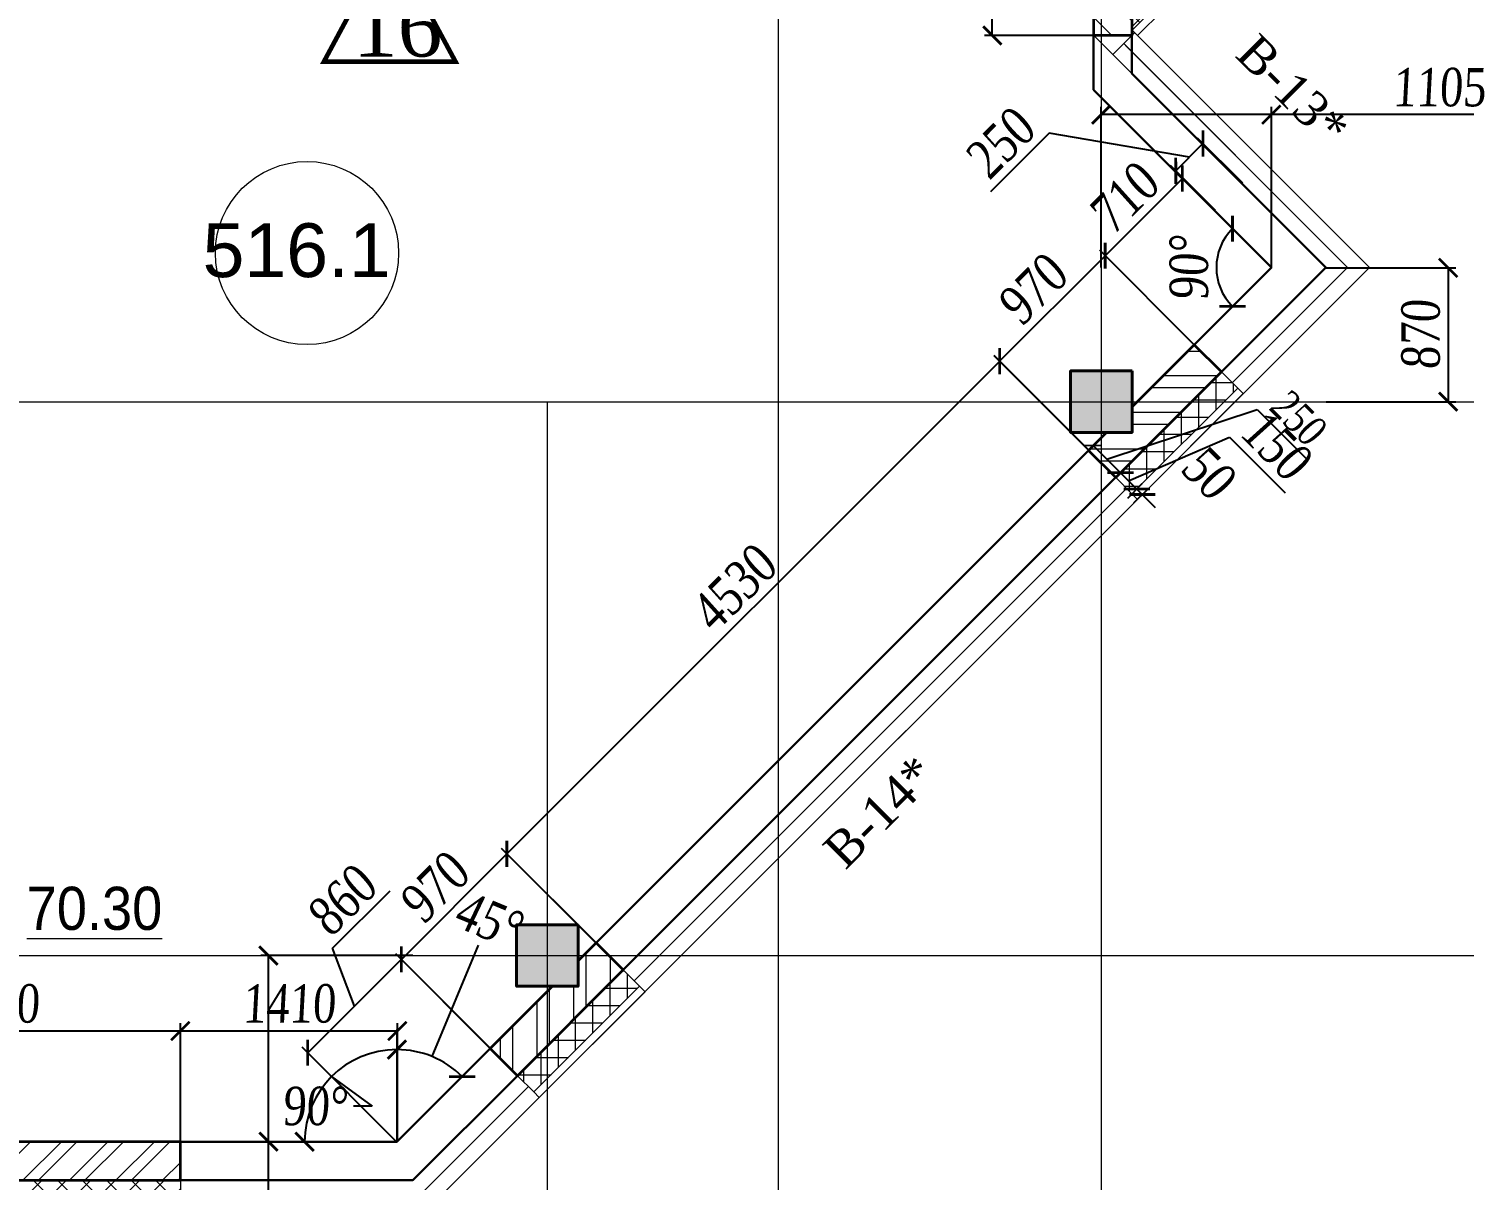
# Model space of a CAD drawing. Header units: inches. Extents: x -407541 to 6688123, y -998590 to 1205599.
# Drawn here: x 178133 to 187462, y 217676 to 225161 of the extents above; entities that cross this region are included whole.
import ezdxf

# ---------------------------------------------------------------- set-up
doc = ezdxf.new("R2010")
doc.units = ezdxf.units.IN
doc.header["$MEASUREMENT"] = 0
doc.linetypes.add('ACAD_ISO04W100', pattern=[30, 24, -3, 0, -3])
for name, color, linetype, lineweight in [('ведомость витражей', 224, 'Continuous', 13), ('ВЕНТ фасад', 230, 'Continuous', 9), ('ВИТРАЖ', 145, 'Continuous', 9), ('КИРПИЧ', 30, 'Continuous', 35), ('марки полов', 140, 'Continuous', 5), ('МОНОЛИТ', 5, 'Continuous', 40), ('Окна', 9, 'Continuous', 9), ('Оси', 254, 'ACAD_ISO04W100', 5), ('площади', 40, 'Continuous', 9), ('размер внутр', 142, 'Continuous', 5), ('УТЕПЛИТЕЛЬ', 92, 'Continuous', 9), ('Цоколь', 21, 'Continuous', 30), ('Штриховка', 7, 'Continuous', 9), ('Экспликацийа', 7, 'Continuous', 18)]:
    doc.layers.add(name, color=color, linetype=linetype, lineweight=lineweight)
doc.styles.get("Standard").update_dxf_attribs({"font": 'arial.ttf'})
doc.styles.add('style1', font='arial.ttf', dxfattribs={"width": 0.9, "height": 500})
doc.styles.add('STYLE2', font='times.ttf', dxfattribs={"width": 0.8, "oblique": 3})
doc.styles.add('Times', font='times.ttf')
doc.styles.add('стиль1', font='times.ttf')
doc.dimstyles.new('vnytren', dxfattribs={"dimtxt": 250, "dimasz": 120, "dimexe": 50, "dimexo": 0, "dimgap": 50, "dimtad": 1, "dimdec": 0, "dimzin": 0, "dimdsep": 46, "dimtxsty": 'STYLE2', "dimblk": 'ARCHTICK', "dimcen": 0, "dimadec": 0, "dimazin": 0, "dimtfac": 1, "dimtdec": 0, "dimtmove": 1, "dimatfit": 2, "dimldrblk": 'DOT', "dimfxl": 1, "dimtolj": 1, "dimtzin": 0, "dimarcsym": 0})
doc.dimstyles.new('монолит', dxfattribs={"dimtxt": 200, "dimasz": 80, "dimexe": 50, "dimexo": 0, "dimgap": 50, "dimtad": 1, "dimdec": 0, "dimzin": 0, "dimdsep": 46, "dimtxsty": 'STYLE2', "dimblk": 'ARCHTICK', "dimcen": 0, "dimadec": 0, "dimazin": 0, "dimtfac": 1, "dimtdec": 0, "dimtmove": 1, "dimatfit": 2, "dimldrblk": 'DOT', "dimfxl": 1, "dimtolj": 1, "dimtzin": 0, "dimarcsym": 0})

# ---------------------------------------------------------------- blocks, each defined once
blk = doc.blocks.new('_ARCHTICK')
at = {"color": 0, "linetype": 'ByBlock', "const_width": 0.15}
blk.add_lwpolyline([(-0.5, -0.5), (0.5, 0.5)], dxfattribs=at)
blk = doc.blocks.new('*D1509')
at = {"layer": 'размер внутр', "color": 0, "lineweight": -2, "transparency": 16777216}
for p, q in [((180555, 219112.2), (181241.1, 219798.3)), ((181865.9, 219173.5), (181205.7, 219833.6)), ((181133.4, 218533.9), (180519.7, 219147.6))]:
    blk.add_line(p, q, dxfattribs=at)
at = {"layer": 'размер внутр', "color": 0, "lineweight": -2, "transparency": 16777216, "xscale": 120, "yscale": 120, "zscale": 120}
for p, rotation in [((181241.1, 219798.3), 45.00000000000535), ((180555, 219112.2), 225.0000000000053)]:
    blk.add_blockref('_ARCHTICK', p, dxfattribs=dict(at, rotation=rotation))
at = {"layer": 'размер внутр', "color": 0, "transparency": 16777216, "insert": (180772.5, 219580.8), "char_height": 250, "attachment_point": 5, "rotation": 45, "style": 'STYLE2'}
blk.add_mtext('\\A1;970', dxfattribs=at)
blk = doc.blocks.new('_Dot')
at = {"color": 0, "linetype": 'ByBlock', "lineweight": -2}
blk.add_line((-0.5, 0), (-1, 0), dxfattribs=at)
at = {"color": 0, "linetype": 'ByBlock', "const_width": 0.5}
blk.add_lwpolyline([(-0.25, 0, 1), (0.25, 0, 1)], format="xyb", close=True, dxfattribs=at)
blk = doc.blocks.new('*D1496')
at = {"layer": 'размер внутр', "color": 0, "lineweight": -2, "transparency": 16777216}
for p, q in [((181240.5, 219798.4), (184443.5, 223001.4)), ((185022.2, 222422.7), (184408.1, 223036.7)), ((181864.3, 219174.7), (181205.2, 219833.8))]:
    blk.add_line(p, q, dxfattribs=at)
at = {"layer": 'размер внутр', "color": 0, "lineweight": -2, "transparency": 16777216, "xscale": 120, "yscale": 120, "zscale": 120}
for p, rotation in [((184443.5, 223001.4), 45.00000000000535), ((181240.5, 219798.4), 225.0000000000053)]:
    blk.add_blockref('_ARCHTICK', p, dxfattribs=dict(at, rotation=rotation))
at = {"layer": 'размер внутр', "color": 0, "transparency": 16777216, "insert": (182716.7, 221525.2), "char_height": 250, "attachment_point": 5, "rotation": 45, "style": 'STYLE2'}
blk.add_mtext('\\A1;4530', dxfattribs=at)
blk = doc.blocks.new('*D1497')
at = {"layer": 'размер внутр', "color": 0, "lineweight": -2, "transparency": 16777216}
for p, q in [((185706.3, 223107.8), (185093.1, 223721)), ((184442.3, 222999.5), (185128.4, 223685.6)), ((185020.7, 222421.2), (184407, 223034.9))]:
    blk.add_line(p, q, dxfattribs=at)
at = {"layer": 'размер внутр', "color": 0, "lineweight": -2, "transparency": 16777216, "xscale": 120, "yscale": 120, "zscale": 120}
for p, rotation in [((185128.4, 223685.6), 45.00000000000535), ((184442.3, 222999.5), 225.0000000000053)]:
    blk.add_blockref('_ARCHTICK', p, dxfattribs=dict(at, rotation=rotation))
at = {"layer": 'размер внутр', "color": 0, "transparency": 16777216, "insert": (184659.9, 223468.1), "char_height": 250, "attachment_point": 5, "rotation": 45, "style": 'STYLE2'}
blk.add_mtext('\\A1;970', dxfattribs=at)
blk = doc.blocks.new('*D1510')
at = {"layer": 'размер внутр', "color": 0, "lineweight": -2, "transparency": 16777216}
for p, q in [((185128.4, 223685.6), (185630.4, 224187.6)), ((186164.8, 223653.1), (185595, 224222.9)), ((185707.3, 223106.8), (185093.1, 223721))]:
    blk.add_line(p, q, dxfattribs=at)
at = {"layer": 'размер внутр', "color": 0, "lineweight": -2, "transparency": 16777216, "xscale": 120, "yscale": 120, "zscale": 120}
for p, rotation in [((185630.4, 224187.6), 45.00000000000535), ((185128.4, 223685.6), 225.0000000000053)]:
    blk.add_blockref('_ARCHTICK', p, dxfattribs=dict(at, rotation=rotation))
at = {"layer": 'размер внутр', "color": 0, "transparency": 16777216, "insert": (185253.9, 224062.1), "char_height": 250, "attachment_point": 5, "rotation": 45, "style": 'STYLE2'}
blk.add_mtext('\\A1;710', dxfattribs=at)
blk = doc.blocks.new('*D1511')
at = {"layer": 'размер внутр', "color": 0, "lineweight": -2, "transparency": 16777216}
for p, q in [((185055.3, 227637.2), (184345.1, 227637.2)), ((184395.1, 225117.3), (184395.1, 227637.2)), ((185055.3, 225117.3), (184345.1, 225117.3))]:
    blk.add_line(p, q, dxfattribs=at)
at = {"layer": 'размер внутр', "color": 0, "lineweight": -2, "transparency": 16777216, "xscale": 120, "yscale": 120, "zscale": 120}
for p, rotation in [((184395.1, 227637.2), 90), ((184395.1, 225117.3), 270)]:
    blk.add_blockref('_ARCHTICK', p, dxfattribs=dict(at, rotation=rotation))
at = {"layer": 'размер внутр', "color": 0, "transparency": 16777216, "insert": (184218, 226377.2), "char_height": 250, "attachment_point": 5, "rotation": 90, "style": 'STYLE2'}
blk.add_mtext('\\A1;2520', dxfattribs=at)
blk = doc.blocks.new('*D1519')
at = {"layer": 'размер внутр', "color": 0, "lineweight": -2, "transparency": 16777216}
for p, q in [((185139.7, 222363.5), (186115.7, 222686.3)), ((186115.7, 222686.3), (186435, 222367)), ((184966.9, 222367.6), (185086.6, 222487.3)), ((185051.3, 222452), (185228.2, 222275.1)), ((185143.8, 222190.7), (185263.5, 222310.5))]:
    blk.add_line(p, q, dxfattribs=at)
at = {"layer": 'размер внутр', "color": 0, "lineweight": -2, "transparency": 16777216, "xscale": 80, "yscale": 80, "zscale": 80}
for p, rotation in [((185051.3, 222452), 135.0000000001179), ((185228.2, 222275.1), 315.0000000001178)]:
    blk.add_blockref('_ARCHTICK', p, dxfattribs=dict(at, rotation=rotation))
at = {"layer": 'размер внутр', "color": 0, "transparency": 16777216, "insert": (186382.6, 222633.9), "char_height": 200, "attachment_point": 5, "rotation": 315, "style": 'STYLE2'}
blk.add_mtext('\\A1;250', dxfattribs=at)
blk = doc.blocks.new('*D1520')
at = {"layer": 'размер внутр', "color": 0, "lineweight": -2, "transparency": 16777216}
for p, q in [((185281.1, 222222.1), (185936.5, 222507)), ((185936.5, 222507), (186297.8, 222145.8)), ((185143.8, 222190.7), (185263.5, 222310.5)), ((185228.2, 222275.1), (185334.1, 222169.1)), ((185276.1, 222111.1), (185369.5, 222204.5))]:
    blk.add_line(p, q, dxfattribs=at)
at = {"layer": 'размер внутр', "color": 0, "lineweight": -2, "transparency": 16777216, "xscale": 120, "yscale": 120, "zscale": 120}
for p, rotation in [((185228.2, 222275.1), 135.0000000002855), ((185334.1, 222169.1), 315.0000000002855)]:
    blk.add_blockref('_ARCHTICK', p, dxfattribs=dict(at, rotation=rotation))
at = {"layer": 'размер внутр', "color": 0, "transparency": 16777216, "insert": (186242.4, 222451.7), "char_height": 250, "attachment_point": 5, "rotation": 315, "style": 'STYLE2'}
blk.add_mtext('\\A1;150', dxfattribs=at)
blk = doc.blocks.new('*D1521')
at = {"layer": 'размер внутр', "color": 0, "lineweight": -2, "transparency": 16777216}
for p, q in [((185334.1, 222169.1), (185249.3, 222254)), ((185276.1, 222111.1), (185369.5, 222204.5)), ((185315.1, 222079.2), (185404.9, 222169)), ((185334.1, 222169.1), (185369.6, 222133.7)), ((185369.6, 222133.7), (185454.4, 222048.8))]:
    blk.add_line(p, q, dxfattribs=at)
at = {"layer": 'размер внутр', "color": 0, "lineweight": -2, "transparency": 16777216, "xscale": 120, "yscale": 120, "zscale": 120}
for p, rotation in [((185334.1, 222169.1), 315.0000000002855), ((185369.6, 222133.7), 135.0000000002855)]:
    blk.add_blockref('_ARCHTICK', p, dxfattribs=dict(at, rotation=rotation))
at = {"layer": 'размер внутр', "color": 0, "transparency": 16777216, "insert": (185801.2, 222273.2), "char_height": 250, "attachment_point": 5, "rotation": 315, "style": 'STYLE2'}
blk.add_mtext('\\A1;50', dxfattribs=at)
blk = doc.blocks.new('*D1942')
at = {"layer": 'размер внутр', "color": 0, "lineweight": -2, "transparency": 16777216}
blk.add_line((180755.4, 218480.4), (181055.5, 219204.9), dxfattribs=at)
blk.add_arc((180525.9, 217926.4), 599.7, 45, 90, dxfattribs=at)
at = {"layer": 'размер внутр', "color": 0, "lineweight": -2, "transparency": 16777216, "xscale": 120, "yscale": 120, "zscale": 120}
for p, rotation in [((180525.9, 218526.1), 180.0000000000009), ((180949.9, 218350.4), 315.0000000003193)]:
    blk.add_blockref('_ARCHTICK', p, dxfattribs=dict(at, rotation=rotation))
at = {"layer": 'размер внутр', "color": 0, "transparency": 16777216, "insert": (181123.3, 219368.5), "char_height": 250, "attachment_point": 5, "rotation": 337.5, "style": 'STYLE2'}
blk.add_mtext('\\A1;45°', dxfattribs=at)
blk = doc.blocks.new('*D1943')
at = {"layer": 'размер внутр', "color": 0, "lineweight": -2, "transparency": 16777216}
for p, q in [((180101.9, 218350.4), (180364.3, 218157.9)), ((180364.3, 218157.9), (180244.3, 218157.9))]:
    blk.add_line(p, q, dxfattribs=at)
blk.add_arc((180525.9, 217926.4), 599.7, 90, 180, dxfattribs=at)
at = {"layer": 'размер внутр', "color": 0, "lineweight": -2, "transparency": 16777216, "xscale": 120, "yscale": 120, "zscale": 120}
blk.add_blockref('_ARCHTICK', (180525.9, 218526.1), dxfattribs=at)
at = {"layer": 'размер внутр', "color": 0, "lineweight": -2, "transparency": 16777216, "xscale": 120, "yscale": 120, "zscale": 120, "rotation": 270.0000000000003}
blk.add_blockref('_ARCHTICK', (179926.2, 217926.4), dxfattribs=at)
at = {"layer": 'размер внутр', "color": 0, "transparency": 16777216, "insert": (179994.4, 218157.9), "char_height": 250, "attachment_point": 5, "style": 'STYLE2'}
blk.add_mtext('\\A1;90°', dxfattribs=at)
blk = doc.blocks.new('*D2022')
at = {"layer": 'размер внутр', "color": 0, "lineweight": -2, "transparency": 16777216}
blk.add_arc((186208.7, 223609.2), 357.5, 135, 225, dxfattribs=at)
at = {"layer": 'размер внутр', "color": 0, "lineweight": -2, "transparency": 16777216, "xscale": 120, "yscale": 120, "zscale": 120}
for p, rotation in [((185956, 223862), 45.00000000001725), ((185956, 223356.5), 315.0000000000398)]:
    blk.add_blockref('_ARCHTICK', p, dxfattribs=dict(at, rotation=rotation))
at = {"layer": 'размер внутр', "color": 0, "transparency": 16777216, "insert": (185673.7, 223609.2), "char_height": 250, "attachment_point": 5, "rotation": 90, "style": 'STYLE2'}
blk.add_mtext('\\A1;90°', dxfattribs=at)
blk = doc.blocks.new('*D2087')
at = {"layer": 'размер внутр', "color": 0, "lineweight": -2, "transparency": 16777216}
for p, q in [((176679.1, 217926.4), (176679.1, 218697)), ((179118.9, 217926.4), (179118.9, 218697)), ((176679.1, 218647), (179118.9, 218647))]:
    blk.add_line(p, q, dxfattribs=at)
at = {"layer": 'размер внутр', "color": 0, "lineweight": -2, "transparency": 16777216, "xscale": 120, "yscale": 120, "zscale": 120, "rotation": 180}
blk.add_blockref('_ARCHTICK', (176679.1, 218647), dxfattribs=at)
at = {"layer": 'размер внутр', "color": 0, "lineweight": -2, "transparency": 16777216, "xscale": 120, "yscale": 120, "zscale": 120}
blk.add_blockref('_ARCHTICK', (179118.9, 218647), dxfattribs=at)
at = {"layer": 'размер внутр', "color": 0, "transparency": 16777216, "insert": (177899, 218824.2), "char_height": 250, "attachment_point": 5, "style": 'STYLE2'}
blk.add_mtext('\\A1;2440', dxfattribs=at)
blk = doc.blocks.new('*D2089')
at = {"layer": 'размер внутр', "color": 0, "lineweight": -2, "transparency": 16777216}
for p, q in [((179119.1, 217926.4), (179119.1, 218697.3)), ((180529.1, 217926.4), (180529.1, 218697.3)), ((179119.1, 218647.3), (180529.1, 218647.3))]:
    blk.add_line(p, q, dxfattribs=at)
at = {"layer": 'размер внутр', "color": 0, "lineweight": -2, "transparency": 16777216, "xscale": 120, "yscale": 120, "zscale": 120, "rotation": 180}
blk.add_blockref('_ARCHTICK', (179119.1, 218647.3), dxfattribs=at)
at = {"layer": 'размер внутр', "color": 0, "lineweight": -2, "transparency": 16777216, "xscale": 120, "yscale": 120, "zscale": 120}
blk.add_blockref('_ARCHTICK', (180529.1, 218647.3), dxfattribs=at)
at = {"layer": 'размер внутр', "color": 0, "transparency": 16777216, "insert": (179824.1, 218824.4), "char_height": 250, "attachment_point": 5, "style": 'STYLE2'}
blk.add_mtext('\\A1;1410', dxfattribs=at)
blk = doc.blocks.new('*D2091')
at = {"layer": 'размер внутр', "color": 0, "lineweight": -2, "transparency": 16777216}
for p, q in [((180108.5, 219184.1), (180482.4, 219556.8)), ((180251, 218809.2), (180108.5, 219184.1)), ((181132.9, 218533.2), (180520.1, 219148)), ((180555.4, 219112.6), (179946.6, 218505.8)), ((180524.1, 217926.4), (179911.3, 218541.2))]:
    blk.add_line(p, q, dxfattribs=at)
at = {"layer": 'размер внутр', "color": 0, "lineweight": -2, "transparency": 16777216, "xscale": 120, "yscale": 120, "zscale": 120}
for p, rotation in [((180555.4, 219112.6), 44.90572902362788), ((179946.6, 218505.8), 224.9057290236279)]:
    blk.add_blockref('_ARCHTICK', p, dxfattribs=dict(at, rotation=rotation))
at = {"layer": 'размер внутр', "color": 0, "transparency": 16777216, "insert": (180170.4, 219495.9), "char_height": 250, "attachment_point": 5, "rotation": 44.90573, "style": 'STYLE2'}
blk.add_mtext('\\A1;860', dxfattribs=at)
blk = doc.blocks.new('*D3114')
at = {"layer": 'размер внутр', "color": 0, "lineweight": -2, "ltscale": 0.1, "transparency": 16777216}
for p, q in [((184764, 224483.2), (184383.8, 224100.9)), ((185675.9, 224326.6), (184764, 224483.2)), ((185587.6, 224237.9), (185764.1, 224415.3)), ((186022.6, 224158.2), (185728.6, 224450.5)), ((185846.1, 223980.8), (185552.2, 224273.1))]:
    blk.add_line(p, q, dxfattribs=at)
at = {"layer": 'размер внутр', "color": 0, "lineweight": -2, "ltscale": 0.1, "transparency": 16777216, "xscale": 120, "yscale": 120, "zscale": 120}
for p, rotation in [((185764.1, 224415.3), 45.15491360728107), ((185587.6, 224237.9), 225.1549136072811)]:
    blk.add_blockref('_ARCHTICK', p, dxfattribs=dict(at, rotation=rotation))
at = {"layer": 'размер внутр', "color": 0, "ltscale": 0.1, "transparency": 16777216, "insert": (184448.3, 224417), "char_height": 250, "attachment_point": 5, "rotation": 45.15491, "style": 'STYLE2'}
blk.add_mtext('\\A1;250', dxfattribs=at)
blk = doc.blocks.new('*D3287')
at = {"layer": 'размер внутр', "color": 0, "lineweight": -2, "ltscale": 0.1, "transparency": 16777216}
for p, q in [((186564.1, 223607.5), (187407.4, 223607.5)), ((187357.4, 223607.5), (187357.4, 222737.2)), ((186564.1, 222737.2), (187407.4, 222737.2))]:
    blk.add_line(p, q, dxfattribs=at)
at = {"layer": 'размер внутр', "color": 0, "lineweight": -2, "ltscale": 0.1, "transparency": 16777216, "xscale": 120, "yscale": 120, "zscale": 120}
for p, rotation in [((187357.4, 223607.5), 90), ((187357.4, 222737.2), 270)]:
    blk.add_blockref('_ARCHTICK', p, dxfattribs=dict(at, rotation=rotation))
at = {"layer": 'размер внутр', "color": 0, "ltscale": 0.1, "transparency": 16777216, "insert": (187179.9, 223172.4), "char_height": 250, "attachment_point": 5, "rotation": 90, "style": 'STYLE2'}
blk.add_mtext('\\A1;870', dxfattribs=at)
blk = doc.blocks.new('*D3292')
at = {"layer": 'размер внутр', "color": 0, "lineweight": -2, "ltscale": 0.1, "transparency": 16777216}
for p, q in [((185103.2, 223609.2), (185103.2, 224653)), ((186208.7, 223609.2), (186208.7, 224653)), ((186208.7, 224603), (185103.2, 224603)), ((187623.6, 224603), (186208.7, 224603))]:
    blk.add_line(p, q, dxfattribs=at)
at = {"layer": 'размер внутр', "color": 0, "lineweight": -2, "ltscale": 0.1, "transparency": 16777216, "xscale": 120, "yscale": 120, "zscale": 120, "rotation": 180}
blk.add_blockref('_ARCHTICK', (185103.2, 224603), dxfattribs=at)
at = {"layer": 'размер внутр', "color": 0, "lineweight": -2, "ltscale": 0.1, "transparency": 16777216, "xscale": 120, "yscale": 120, "zscale": 120}
blk.add_blockref('_ARCHTICK', (186208.7, 224603), dxfattribs=at)
at = {"layer": 'размер внутр', "color": 0, "ltscale": 0.1, "transparency": 16777216, "insert": (187298.8, 224780.1), "char_height": 250, "attachment_point": 5, "style": 'STYLE2'}
blk.add_mtext('\\A1;1105', dxfattribs=at)
blk = doc.blocks.new('*D3293')
at = {"layer": 'размер внутр', "color": 0, "lineweight": -2, "ltscale": 0.1, "transparency": 16777216}
for p, q in [((180629.6, 219137.2), (179641.5, 219137.2)), ((179691.5, 217927.4), (179691.5, 219137.2)), ((180525.9, 217927.4), (179641.5, 217927.4)), ((179691.5, 216297.8), (179691.5, 217927.4))]:
    blk.add_line(p, q, dxfattribs=at)
at = {"layer": 'размер внутр', "color": 0, "lineweight": -2, "ltscale": 0.1, "transparency": 16777216, "xscale": 120, "yscale": 120, "zscale": 120}
for p, rotation in [((179691.5, 219137.2), 90), ((179691.5, 217927.4), 270)]:
    blk.add_blockref('_ARCHTICK', p, dxfattribs=dict(at, rotation=rotation))
at = {"layer": 'размер внутр', "color": 0, "ltscale": 0.1, "transparency": 16777216, "insert": (179514.4, 216627.1), "char_height": 250, "attachment_point": 5, "rotation": 90, "style": 'STYLE2'}
blk.add_mtext('\\A1;1210', dxfattribs=at)

msp = doc.modelspace()

# ---------------------------------------------------------------- hatches: boundary and pattern name
at = {"layer": 'УТЕПЛИТЕЛЬ'}
h = msp.add_hatch(dxfattribs=at)
h.set_pattern_fill('ANSI37', color=256, scale=900, angle=45, style=0)
h.paths.add_polyline_path([(185884.1, 222931), (185990.1, 222824.9), (185302.8, 222137.6), (185196.8, 222243.7)])
h = msp.add_hatch(dxfattribs=at)
h.set_pattern_fill('ANSI37', color=256, scale=900, angle=45, style=0)
h.paths.add_polyline_path([(181996.8, 219043.7), (182102.8, 218937.6), (181415.5, 218250.3), (181309.5, 218356.4)])
h = msp.add_hatch(dxfattribs=at)
h.set_pattern_fill('ANSI37', color=256, scale=900, style=0)
h.paths.add_polyline_path([(176503.2, 217676.4), (179118.9, 217676.4), (179118.9, 217526.4), (176503.2, 217526.4)])
at = {"layer": 'Штриховка'}
h = msp.add_hatch(dxfattribs=at)
h.set_pattern_fill('ANSI35', color=256, scale=25, style=0)
h.set_pattern_definition([(45, (-6764080.43, -624333.35), (-112.2532015, 112.2532015), []), (45, (-6763968.18, -624333.35), (-112.2532015, 112.2532015), [198.4375, -39.6875, 0, -39.6875])])
h.paths.add_polyline_path([(17203.4, 266637), (17603.4, 266637), (17603.4, 266237), (17203.4, 266237)])
h.paths.add_polyline_path([(20203.4, 266637), (20603.4, 266637), (20603.4, 266237), (20203.4, 266237)])
h.paths.add_polyline_path([(24073.4, 266637), (24473.4, 266637), (24473.4, 266237), (24073.4, 266237)])
h.paths.add_polyline_path([(17203.4, 261137), (17603.4, 261137), (17603.4, 260737), (17203.4, 260737)])
h.paths.add_polyline_path([(17203.4, 252637), (17603.4, 252637), (17603.4, 252237), (17203.4, 252237)])
h.paths.add_polyline_path([(17203.4, 249137), (17603.4, 249137), (17603.4, 248737), (17203.4, 248737)])
h.paths.add_polyline_path([(17203.4, 243137), (17603.4, 243137), (17603.4, 242737), (17203.4, 242737)])
h.paths.add_polyline_path([(17203.4, 237137), (17603.4, 237137), (17603.4, 236737), (17203.4, 236737)])
h.paths.add_polyline_path([(20203.4, 231137), (20603.4, 231137), (20603.4, 230737), (20203.4, 230737)])
h.paths.add_polyline_path([(20203.4, 237137), (20603.4, 237137), (20603.4, 236737), (20203.4, 236737)])
h.paths.add_polyline_path([(20203.4, 243137), (20603.4, 243137), (20603.4, 242737), (20203.4, 242737)])
h.paths.add_polyline_path([(20203.4, 249137), (20603.4, 249137), (20603.4, 248737), (20203.4, 248737)])
h.paths.add_polyline_path([(20203.4, 228037), (20603.4, 228037), (20603.4, 227637), (20203.4, 227637)])
h.paths.add_polyline_path([(20203.4, 219337), (20603.4, 219337), (20603.4, 218937), (20203.4, 218937)])
h.paths.add_polyline_path([(24703.4, 258237), (25103.4, 258237), (25103.4, 257837), (24703.4, 257837)])
h.paths.add_polyline_path([(30703.4, 263637), (31103.4, 263637), (31103.4, 263237), (30703.4, 263237)])
h.paths.add_polyline_path([(30703.4, 258237), (31103.4, 258237), (31103.4, 257837), (30703.4, 257837)])
h.paths.add_polyline_path([(36703.4, 263637), (37103.4, 263637), (37103.4, 263237), (36703.4, 263237)])
h.paths.add_polyline_path([(36703.4, 258237), (37103.4, 258237), (37103.4, 257837), (36703.4, 257837)])
h.paths.add_polyline_path([(42703.4, 263637), (43103.4, 263637), (43103.4, 263237), (42703.4, 263237)])
h.paths.add_polyline_path([(42703.4, 258237), (43103.4, 258237), (43103.4, 257837), (42703.4, 257837)])
h.paths.add_polyline_path([(48703.4, 258237), (49103.4, 258237), (49103.4, 257837), (48703.4, 257837)])
h.paths.add_polyline_path([(54703.4, 263637), (55103.4, 263637), (55103.4, 263237), (54703.4, 263237)])
h.paths.add_polyline_path([(54703.4, 258237), (55103.4, 258237), (55103.4, 257837), (54703.4, 257837)])
h.paths.add_polyline_path([(60703.4, 263637), (61103.4, 263637), (61103.4, 263237), (60703.4, 263237)])
h.paths.add_polyline_path([(60703.4, 258237), (61103.4, 258237), (61103.4, 257837), (60703.4, 257837)])
h.paths.add_polyline_path([(66703.4, 263637), (67103.4, 263637), (67103.4, 263237), (66703.4, 263237)])
h.paths.add_polyline_path([(66703.4, 258237), (67103.4, 258237), (67103.4, 257837), (66703.4, 257837)])
h.paths.add_polyline_path([(72703.4, 258237), (73103.4, 258237), (73103.4, 257837), (72703.4, 257837)])
h.paths.add_polyline_path([(78703.4, 263637), (79103.4, 263637), (79103.4, 263237), (78703.4, 263237)])
h.paths.add_polyline_path([(78703.4, 258237), (79103.4, 258237), (79103.4, 257837), (78703.4, 257837)])
h.paths.add_polyline_path([(84703.4, 263637), (85103.4, 263637), (85103.4, 263237), (84703.4, 263237)])
h.paths.add_polyline_path([(84703.4, 258237), (85103.4, 258237), (85103.4, 257837), (84703.4, 257837)])
h.paths.add_polyline_path([(90703.4, 258237), (91103.4, 258237), (91103.4, 257837), (90703.4, 257837)])
h.paths.add_polyline_path([(30703.4, 272037), (31103.4, 272037), (31103.4, 271637), (30703.4, 271637)])
h.paths.add_polyline_path([(36703.4, 272037), (37103.4, 272037), (37103.4, 271637), (36703.4, 271637)])
h.paths.add_polyline_path([(42703.4, 272037), (43103.4, 272037), (43103.4, 271637), (42703.4, 271637)])
h.paths.add_polyline_path([(54703.4, 272037), (55103.4, 272037), (55103.4, 271637), (54703.4, 271637)])
h.paths.add_polyline_path([(60703.4, 272037), (61103.4, 272037), (61103.4, 271637), (60703.4, 271637)])
h.paths.add_polyline_path([(66703.4, 272037), (67103.4, 272037), (67103.4, 271637), (66703.4, 271637)])
h.paths.add_polyline_path([(78703.4, 272037), (79103.4, 272037), (79103.4, 271637), (78703.4, 271637)])
h.paths.add_polyline_path([(84703.4, 272037), (85103.4, 272037), (85103.4, 271637), (84703.4, 271637)])
h.paths.add_polyline_path([(91333.4, 266637), (91733.4, 266637), (91733.4, 266237), (91333.4, 266237)])
h.paths.add_polyline_path([(95203.4, 266637), (95603.4, 266637), (95603.4, 266237), (95203.4, 266237)])
h.paths.add_polyline_path([(91333.4, 261137), (91733.4, 261137), (91733.4, 260737), (91333.4, 260737)])
h.paths.add_polyline_path([(95203.4, 261137), (95603.4, 261137), (95603.4, 260737), (95203.4, 260737)])
h.paths.add_polyline_path([(17203.4, 219337), (17603.4, 219337), (17603.4, 218937), (17203.4, 218937)])
h.paths.add_polyline_path([(12103.4, 219337), (12503.4, 219337), (12503.4, 218937), (12103.4, 218937)])
h.paths.add_polyline_path([(8503.4, 222937), (8903.4, 222937), (8903.4, 222537), (8503.4, 222537)])
h.paths.add_polyline_path([(8503.4, 228037), (8903.4, 228037), (8903.4, 227637), (8503.4, 227637)])
h.paths.add_polyline_path([(10603.4, 237137), (11003.4, 237137), (11003.4, 236737), (10603.4, 236737)])
h.paths.add_polyline_path([(10603.4, 243137), (11003.4, 243137), (11003.4, 242737), (10603.4, 242737)])
h.paths.add_polyline_path([(10603.4, 249137), (11003.4, 249137), (11003.4, 248737), (10603.4, 248737)])
h.paths.add_polyline_path([(26803.4, 237137), (27203.4, 237137), (27203.4, 236737), (26803.4, 236737)])
h.paths.add_polyline_path([(26803.4, 243137), (27203.4, 243137), (27203.4, 242737), (26803.4, 242737)])
h.paths.add_polyline_path([(26803.4, 249137), (27203.4, 249137), (27203.4, 248737), (26803.4, 248737)])
h.paths.add_polyline_path([(25303.4, 219337), (25703.4, 219337), (25703.4, 218937), (25303.4, 218937)])
h.paths.add_polyline_path([(28903.4, 222937), (29303.4, 222937), (29303.4, 222537), (28903.4, 222537)])
h.paths.add_polyline_path([(28903.4, 228037), (29303.4, 228037), (29303.4, 227637), (28903.4, 227637)])
h.paths.add_polyline_path([(26803.4, 231137), (27203.4, 231137), (27203.4, 230737), (26803.4, 230737)])
h.paths.add_polyline_path([(26803.4, 228037), (27203.4, 228037), (27203.4, 227637), (26803.4, 227637)])
h.paths.add_polyline_path([(95203.4, 243137), (95603.4, 243137), (95603.4, 242737), (95203.4, 242737)])
h.paths.add_polyline_path([(95203.4, 237137), (95603.4, 237137), (95603.4, 236737), (95203.4, 236737)])
h.paths.add_polyline_path([(98203.4, 231137), (98603.4, 231137), (98603.4, 230737), (98203.4, 230737)])
h.paths.add_polyline_path([(98203.4, 237137), (98603.4, 237137), (98603.4, 236737), (98203.4, 236737)])
h.paths.add_polyline_path([(98203.4, 243137), (98603.4, 243137), (98603.4, 242737), (98203.4, 242737)])
h.paths.add_polyline_path([(98203.4, 249137), (98603.4, 249137), (98603.4, 248737), (98203.4, 248737)])
h.paths.add_polyline_path([(98203.4, 222937), (98603.4, 222937), (98603.4, 222537), (98203.4, 222537)])
h.paths.add_polyline_path([(98203.4, 219337), (98603.4, 219337), (98603.4, 218937), (98203.4, 218937)])
h.paths.add_polyline_path([(95203.4, 222937), (95603.4, 222937), (95603.4, 222537), (95203.4, 222537)])
h.paths.add_polyline_path([(95203.4, 219337), (95603.4, 219337), (95603.4, 218937), (95203.4, 218937)])
h.paths.add_polyline_path([(90103.4, 219337), (90503.4, 219337), (90503.4, 218937), (90103.4, 218937)])
h.paths.add_polyline_path([(86503.4, 222937), (86903.4, 222937), (86903.4, 222537), (86503.4, 222537)])
h.paths.add_polyline_path([(86503.4, 228037), (86903.4, 228037), (86903.4, 227637), (86503.4, 227637)])
h.paths.add_polyline_path([(88603.4, 237137), (89003.4, 237137), (89003.4, 236737), (88603.4, 236737)])
h.paths.add_polyline_path([(88603.4, 243137), (89003.4, 243137), (89003.4, 242737), (88603.4, 242737)])
h.paths.add_polyline_path([(104803.4, 237137), (105203.4, 237137), (105203.4, 236737), (104803.4, 236737)])
h.paths.add_polyline_path([(104803.4, 243137), (105203.4, 243137), (105203.4, 242737), (104803.4, 242737)])
h.paths.add_polyline_path([(104803.4, 249137), (105203.4, 249137), (105203.4, 248737), (104803.4, 248737)])
h.paths.add_polyline_path([(103303.4, 219337), (103703.4, 219337), (103703.4, 218937), (103303.4, 218937)])
h.paths.add_polyline_path([(106903.4, 222937), (107303.4, 222937), (107303.4, 222537), (106903.4, 222537)])
h.paths.add_polyline_path([(104803.4, 231137), (105203.4, 231137), (105203.4, 230737), (104803.4, 230737)])
h.paths.add_polyline_path([(176603.4, 266637), (176203.4, 266637), (176203.4, 266237), (176603.4, 266237)])
h.paths.add_polyline_path([(173603.4, 266637), (173203.4, 266637), (173203.4, 266237), (173603.4, 266237)])
h.paths.add_polyline_path([(169733.4, 266637), (169333.4, 266637), (169333.4, 266237), (169733.4, 266237)])
h.paths.add_polyline_path([(176603.4, 261137), (176203.4, 261137), (176203.4, 260737), (176603.4, 260737)])
h.paths.add_polyline_path([(176603.4, 252637), (176203.4, 252637), (176203.4, 252237), (176603.4, 252237)])
h.paths.add_polyline_path([(176603.4, 249137), (176203.4, 249137), (176203.4, 248737), (176603.4, 248737)])
h.paths.add_polyline_path([(176603.4, 243137), (176203.4, 243137), (176203.4, 242737), (176603.4, 242737)])
h.paths.add_polyline_path([(176603.4, 237137), (176203.4, 237137), (176203.4, 236737), (176603.4, 236737)])
h.paths.add_polyline_path([(173603.4, 231137), (173203.4, 231137), (173203.4, 230737), (173603.4, 230737)])
h.paths.add_polyline_path([(173603.4, 237137), (173203.4, 237137), (173203.4, 236737), (173603.4, 236737)])
h.paths.add_polyline_path([(173603.4, 243137), (173203.4, 243137), (173203.4, 242737), (173603.4, 242737)])
h.paths.add_polyline_path([(173603.4, 249137), (173203.4, 249137), (173203.4, 248737), (173603.4, 248737)])
h.paths.add_polyline_path([(173603.4, 228037), (173203.4, 228037), (173203.4, 227637), (173603.4, 227637)])
h.paths.add_polyline_path([(173603.4, 222937), (173203.4, 222937), (173203.4, 222537), (173603.4, 222537)])
h.paths.add_polyline_path([(173603.4, 219337), (173203.4, 219337), (173203.4, 218937), (173603.4, 218937)])
h.paths.add_polyline_path([(169103.4, 258237), (168703.4, 258237), (168703.4, 257837), (169103.4, 257837)])
h.paths.add_polyline_path([(163103.4, 263637), (162703.4, 263637), (162703.4, 263237), (163103.4, 263237)])
h.paths.add_polyline_path([(163103.4, 258237), (162703.4, 258237), (162703.4, 257837), (163103.4, 257837)])
h.paths.add_polyline_path([(157103.4, 263637), (156703.4, 263637), (156703.4, 263237), (157103.4, 263237)])
h.paths.add_polyline_path([(157103.4, 258237), (156703.4, 258237), (156703.4, 257837), (157103.4, 257837)])
h.paths.add_polyline_path([(151103.4, 263637), (150703.4, 263637), (150703.4, 263237), (151103.4, 263237)])
h.paths.add_polyline_path([(151103.4, 258237), (150703.4, 258237), (150703.4, 257837), (151103.4, 257837)])
h.paths.add_polyline_path([(145103.4, 258237), (144703.4, 258237), (144703.4, 257837), (145103.4, 257837)])
h.paths.add_polyline_path([(139103.4, 263637), (138703.4, 263637), (138703.4, 263237), (139103.4, 263237)])
h.paths.add_polyline_path([(139103.4, 258237), (138703.4, 258237), (138703.4, 257837), (139103.4, 257837)])
h.paths.add_polyline_path([(133103.4, 263637), (132703.4, 263637), (132703.4, 263237), (133103.4, 263237)])
h.paths.add_polyline_path([(133103.4, 258237), (132703.4, 258237), (132703.4, 257837), (133103.4, 257837)])
h.paths.add_polyline_path([(127103.4, 263637), (126703.4, 263637), (126703.4, 263237), (127103.4, 263237)])
h.paths.add_polyline_path([(127103.4, 258237), (126703.4, 258237), (126703.4, 257837), (127103.4, 257837)])
h.paths.add_polyline_path([(121103.4, 258237), (120703.4, 258237), (120703.4, 257837), (121103.4, 257837)])
h.paths.add_polyline_path([(115103.4, 263637), (114703.4, 263637), (114703.4, 263237), (115103.4, 263237)])
h.paths.add_polyline_path([(115103.4, 258237), (114703.4, 258237), (114703.4, 257837), (115103.4, 257837)])
h.paths.add_polyline_path([(109103.4, 263637), (108703.4, 263637), (108703.4, 263237), (109103.4, 263237)])
h.paths.add_polyline_path([(109103.4, 258237), (108703.4, 258237), (108703.4, 257837), (109103.4, 257837)])
h.paths.add_polyline_path([(103103.4, 258237), (102703.4, 258237), (102703.4, 257837), (103103.4, 257837)])
h.paths.add_polyline_path([(163103.4, 272037), (162703.4, 272037), (162703.4, 271637), (163103.4, 271637)])
h.paths.add_polyline_path([(157103.4, 272037), (156703.4, 272037), (156703.4, 271637), (157103.4, 271637)])
h.paths.add_polyline_path([(151103.4, 272037), (150703.4, 272037), (150703.4, 271637), (151103.4, 271637)])
h.paths.add_polyline_path([(139103.4, 272037), (138703.4, 272037), (138703.4, 271637), (139103.4, 271637)])
h.paths.add_polyline_path([(133103.4, 272037), (132703.4, 272037), (132703.4, 271637), (133103.4, 271637)])
h.paths.add_polyline_path([(127103.4, 272037), (126703.4, 272037), (126703.4, 271637), (127103.4, 271637)])
h.paths.add_polyline_path([(115103.4, 272037), (114703.4, 272037), (114703.4, 271637), (115103.4, 271637)])
h.paths.add_polyline_path([(109103.4, 272037), (108703.4, 272037), (108703.4, 271637), (109103.4, 271637)])
h.paths.add_polyline_path([(102473.4, 266637), (102073.4, 266637), (102073.4, 266237), (102473.4, 266237)])
h.paths.add_polyline_path([(98603.4, 266637), (98203.4, 266637), (98203.4, 266237), (98603.4, 266237)])
h.paths.add_polyline_path([(176603.4, 222937), (176203.4, 222937), (176203.4, 222537), (176603.4, 222537)])
h.paths.add_polyline_path([(176603.4, 219337), (176203.4, 219337), (176203.4, 218937), (176603.4, 218937)])
h.paths.add_polyline_path([(181703.4, 219337), (181303.4, 219337), (181303.4, 218937), (181703.4, 218937)])
h.paths.add_polyline_path([(185303.4, 222937), (184903.4, 222937), (184903.4, 222537), (185303.4, 222537)])
h.paths.add_polyline_path([(185303.4, 228037), (184903.4, 228037), (184903.4, 227637), (185303.4, 227637)])
h.paths.add_polyline_path([(183203.4, 237137), (182803.4, 237137), (182803.4, 236737), (183203.4, 236737)])
h.paths.add_polyline_path([(183203.4, 243137), (182803.4, 243137), (182803.4, 242737), (183203.4, 242737)])
h.paths.add_polyline_path([(183203.4, 249137), (182803.4, 249137), (182803.4, 248737), (183203.4, 248737)])
h.paths.add_polyline_path([(167003.4, 237137), (166603.4, 237137), (166603.4, 236737), (167003.4, 236737)])
h.paths.add_polyline_path([(167003.4, 243137), (166603.4, 243137), (166603.4, 242737), (167003.4, 242737)])
h.paths.add_polyline_path([(167003.4, 249137), (166603.4, 249137), (166603.4, 248737), (167003.4, 248737)])
h.paths.add_polyline_path([(168503.4, 219337), (168103.4, 219337), (168103.4, 218937), (168503.4, 218937)])
h.paths.add_polyline_path([(164903.4, 222937), (164503.4, 222937), (164503.4, 222537), (164903.4, 222537)])
h.paths.add_polyline_path([(164903.4, 228037), (164503.4, 228037), (164503.4, 227637), (164903.4, 227637)])
h.paths.add_polyline_path([(167003.4, 231137), (166603.4, 231137), (166603.4, 230737), (167003.4, 230737)])
h.paths.add_polyline_path([(167003.4, 228037), (166603.4, 228037), (166603.4, 227637), (167003.4, 227637)])
h.paths.add_polyline_path([(91333.4, 258237), (91733.4, 258237), (91733.4, 257837), (91333.4, 257837)])
h.paths.add_polyline_path([(95203.4, 258237), (95603.4, 258237), (95603.4, 257837), (95203.4, 257837)])
h.paths.add_polyline_path([(180703.4, 261137), (180303.4, 261137), (180303.4, 260737), (180703.4, 260737)])
h.paths.add_polyline_path([(180703.4, 252637), (180303.4, 252637), (180303.4, 252237), (180703.4, 252237)])
h.paths.add_polyline_path([(13103.4, 261137), (13503.4, 261137), (13503.4, 260737), (13103.4, 260737)])
h.paths.add_polyline_path([(13103.4, 252637), (13503.4, 252637), (13503.4, 252237), (13103.4, 252237)])
h.paths.add_polyline_path([(17203.4, 258237), (17603.4, 258237), (17603.4, 257837), (17203.4, 257837)])
h.paths.add_polyline_path([(13103.4, 258237), (13503.4, 258237), (13503.4, 257837), (13103.4, 257837)])
h.paths.add_polyline_path([(176603.4, 258237), (176203.4, 258237), (176203.4, 257837), (176603.4, 257837)])
h.paths.add_polyline_path([(180703.4, 258237), (180303.4, 258237), (180303.4, 257837), (180703.4, 257837)])
h.paths.add_polyline_path([(98203.4, 228037), (98603.4, 228037), (98603.4, 227637), (98203.4, 227637)])
h.paths.add_polyline_path([(104803.4, 228037), (105203.4, 228037), (105203.4, 227637), (104803.4, 227637)])
h.paths.add_polyline_path([(106903.4, 228037), (107303.4, 228037), (107303.4, 227637), (106903.4, 227637)])
h.paths.add_polyline_path([(17603.4, 222922), (17203.4, 222922), (17203.4, 222537), (17603.4, 222537)])
h.paths.add_polyline_path([(20603.4, 222922), (20203.4, 222922), (20203.4, 222537), (20603.4, 222537)])
h = msp.add_hatch(dxfattribs=at)
h.set_pattern_fill('ANSI37', color=256, scale=650, style=0)
h.paths.add_polyline_path([(183203.1, 228187.2), (183305.5, 228187.2), (185453.2, 228187.2), (185453.2, 225301.4), (185303.6, 225151.7), (185303.2, 228037.2), (183203.1, 228037.2)])
h = msp.add_hatch(dxfattribs=at)
h.set_pattern_fill('ANSI32', color=256, scale=25, style=0)
h.set_pattern_definition([(135, (6957886.97, -624333.1), (168.379802, 168.379802), []), (135, (6957774.72, -624333.1), (168.379802, 168.379802), [])])
h.paths.add_polyline_path([(185303.2, 227637.2), (185053.1, 227637.2), (185053.1, 225119.3), (185303.2, 225119.3)])
h = msp.add_hatch(dxfattribs=at)
h.set_pattern_fill('ANSI32', color=256, scale=25, angle=45, style=0)
h.set_pattern_definition([(180, (972094.87, -7727689.3), (-9e-11, -238.125), []), (180, (972015.5, -7727609.93), (-9e-11, -238.125), [])])
h.paths.add_polyline_path([(185136.7, 222537.2), (185020, 222420.5), (185196.8, 222243.7), (185884.1, 222931), (185707.3, 223107.8), (185303.2, 222703.7), (185303.2, 222537.2)])
h = msp.add_hatch(dxfattribs=at)
h.set_pattern_fill('ANSI32', color=256, scale=25, angle=45, style=0)
h.set_pattern_definition([(90, (8053929.76, -567854.41), (238.125, 1e-14), []), (90, (8053850.38, -567775.04), (238.125, 1e-14), [])])
h.paths.add_polyline_path([(181703.2, 219103.7), (181820, 219220.5), (181996.8, 219043.7), (181309.5, 218356.4), (181132.7, 218533.2), (181536.7, 218937.2), (181703.2, 218937.2)])
h = msp.add_hatch(dxfattribs=at)
h.set_pattern_fill('ANSI32', color=256, scale=570, style=0)
h.set_pattern_definition([(45, (156000, 0), (-151.14407, 151.14407), []), (45, (156100.76, 0), (-151.14407, 151.14407), [])])
h.paths.add_polyline_path([(179119.1, 217926.4), (176673.1, 217926.4), (176672.9, 217676.4), (179119.1, 217676.4)])

# ---------------------------------------------------------------- linework, layer by layer
at = {"layer": 'ВЕНТ фасад'}
for points in [[(185303.6, 225151.8), (185339, 225116.4), (185504.6, 225282), (185505.3, 228236.7), (183403.2, 228237.2), (183403.2, 228337.2), (183403.2, 228337.2), (183353.2, 228337.2), (183353.2, 228337.2), (183353.2, 228187.2), (185455.2, 228187.2), (185454.6, 225302.7), (185303.6, 225151.8)], [(185990.1, 222824.9), (186025.6, 222789.5), (185338.3, 222102.2), (185302.8, 222137.6)], [(182102.8, 218937.6), (182138.3, 218902.2), (181451, 218214.9), (181415.5, 218250.3)]]:
    msp.add_lwpolyline(points, close=True, dxfattribs=at)
at = {"layer": 'ВИТРАЖ', "ltscale": 0.1}
for p, q in [((185053.3, 225119.3), (186562.9, 223609.6)), ((185319.7, 225135.7), (185178.2, 224994.3)), ((185303.3, 225152.1), (186845.8, 223609.6)), ((185303.3, 225152.1), (186845.8, 223609.6)), ((185249, 225065), (186704.4, 223609.6)), ((185261.5, 225052.5), (186704.4, 223609.6)), ((186562.9, 223609.6), (180629.7, 217676.4)), ((186845.8, 223609.6), (180712.5, 217476.4)), ((186704.4, 223609.6), (185954.9, 222860.2)), ((185267.6, 222172.9), (182067.6, 218972.9)), ((181380.3, 218285.6), (180671.1, 217576.4)), ((180629.7, 217676.4), (179118.9, 217676.4))]:
    msp.add_line(p, q, dxfattribs=at)
for points in [[(185053.3, 225119.3), (186562.9, 223609.6), (181996.9, 219043.6)], [(186845.8, 223609.6), (180829.8, 217593.7)], [(186704.4, 223609.6), (185954.9, 222860.2)], [(186704.4, 223609.6), (185954.9, 222860.2)], [(185267.6, 222172.9), (182067.6, 218972.9)], [(185267.6, 222172.9), (182067.6, 218972.9)]]:
    msp.add_lwpolyline(points, dxfattribs=at)
at = {"layer": 'КИРПИЧ', "ltscale": 0.1}
msp.add_lwpolyline([(185303.2, 227637.2), (185053.1, 227637.2), (185053.1, 225119.3), (185303.2, 225119.3)], close=True, dxfattribs=at)
at = {"layer": 'КИРПИЧ'}
for points in [[(185136.7, 222537.2), (185020, 222420.5), (185196.8, 222243.7), (185884.1, 222931), (185707.3, 223107.8), (185303.2, 222703.7), (185303.2, 222537.2), (185136.7, 222537.2)], [(181703.2, 219103.7), (181820, 219220.5), (181996.8, 219043.7), (181309.5, 218356.4), (181132.7, 218533.2), (181536.7, 218937.2), (181703.2, 218937.2), (181703.2, 219103.7)]]:
    msp.add_lwpolyline(points, dxfattribs=at)
msp.add_lwpolyline([(179119.1, 217926.4), (176673.1, 217926.4), (176673.1, 217926.4), (176673.1, 217926.4), (176672.9, 217676.4), (179119.1, 217676.4)], close=True, dxfattribs=at)
at = {"layer": 'марки полов', "const_width": 30}
msp.add_lwpolyline([(180051.7, 224947.6), (180479.2, 225742.1), (180906.7, 224947.6)], close=True, dxfattribs=at)
at = {"layer": 'МОНОЛИТ'}
for points in [[(185303.4, 222937.2), (184903.4, 222937.2), (184903.4, 222537.2), (185303.4, 222537.2)], [(181703.4, 219337.2), (181303.4, 219337.2), (181303.4, 218937.2), (181703.4, 218937.2)]]:
    msp.add_lwpolyline(points, close=True, dxfattribs=at)
at = {"layer": 'Окна'}
msp.add_line((179118.9, 217676.4), (179118.9, 217926.4), dxfattribs=at)
at = {"layer": 'Оси', "ltscale": 0.3}
for p, q in [((183003.2, 252437.2), (183003.2, 211937.2)), ((185103.2, 230937.2), (185103.2, 211937.2)), ((157503.2, 222737.2), (192303.2, 222737.2)), ((181503.2, 222737.2), (181503.2, 211937.2)), ((157503.2, 219137.2), (192303.2, 219137.2))]:
    msp.add_line(p, q, dxfattribs=at)
at = {"layer": 'размер внутр'}
msp.add_lwpolyline([(180525.9, 217926.4), (180525.9, 218657.3)], dxfattribs=at)
at = {"layer": 'УТЕПЛИТЕЛЬ', "ltscale": 0.1}
for points in [[(183203.1, 228187.2), (183305.5, 228187.2), (183305.5, 228187.2), (185453.2, 228187.2), (185453.2, 225301.4), (185303.6, 225151.7), (185303.2, 228037.2), (183203.1, 228037.2)], [(176503.2, 217676.4), (179118.9, 217676.4), (179118.9, 217526.4), (176503.2, 217526.4)]]:
    msp.add_lwpolyline(points, close=True, dxfattribs=at)
for points in [[(185884.1, 222931), (185990.1, 222824.9), (185302.8, 222137.6), (185196.8, 222243.7), (185884.1, 222931)], [(181996.8, 219043.7), (182102.8, 218937.6), (181415.5, 218250.3), (181309.5, 218356.4), (181996.8, 219043.7)]]:
    msp.add_lwpolyline(points, dxfattribs=at)
at = {"layer": 'Цоколь', "ltscale": 0.1}
for points in [[(185052.9, 225119.3), (185302.9, 225119.3), (185302.9, 224869.3), (186561.5, 223609.2), (185883.8, 222931), (185705.6, 223106.4)], [(185053.2, 225119.3), (185053.2, 224764.7), (186208.7, 223609.2), (185707.3, 223107.8)], [(185019.7, 222420.5), (185196.5, 222243.7), (181996.2, 219044), (181819.7, 219220.5)], [(185020, 222420.5), (181820, 219220.5)], [(181131.7, 218532.5), (181309.2, 218356.4), (180629.4, 217676.5), (179118.9, 217676.4), (179118.7, 217926.4), (179118.7, 217926.4)], [(179118.9, 217926.4), (180525.9, 217926.4), (181131.7, 218532.5)]]:
    msp.add_lwpolyline(points, dxfattribs=at)
at = {"layer": 'Экспликацийа'}
msp.add_circle((179941.8, 223703.5), 595, dxfattribs=at)

# ---------------------------------------------------------------- texts
at = {"layer": 'ведомость витражей', "style": 'Times'}
for s, rotation, p in [('В-13*', 314.99731, (185965.2, 224984)), ('В-14*', 45.00542, (183440.3, 219689.1))]:
    msp.add_text(s, height=226.8, rotation=rotation, dxfattribs=at).set_placement(p)
at = {"layer": 'марки полов', "insert": (180240.1, 225365.7), "char_height": 385, "width": 645.369, "attachment_point": 1, "style": 'стиль1'}
msp.add_mtext('16', dxfattribs=at)
at = {"layer": 'площади', "insert": (179001.2, 219584.2), "char_height": 280, "width": 1499.075, "attachment_point": 3, "style": 'style1'}
msp.add_mtext('{\\L70.30}', dxfattribs=at)
at = {"layer": 'Экспликацийа', "insert": (180486.6, 223542), "char_height": 350, "width": 4589.447, "attachment_point": 9}
msp.add_mtext('{\\fArial|b0|i0|c204|p34;516.1}', dxfattribs=at)

# ---------------------------------------------------------------- dimensions: what is measured, and where the dimension line sits
at = {"layer": 'размер внутр'}
for base, p1, p2, angle, picture, middle in [((184395.1, 227637.2), (185055.3, 225117.3), (185055.3, 227637.2), 90, '*D1511', (184218, 226377.2)), ((185630.4, 224187.6), (185707.3, 223106.8), (186164.8, 223653.1), 225, '*D1510', (185253.9, 224062.1)), ((185128.4, 223685.6), (185020.7, 222421.2), (185706.3, 223107.8), 225, '*D1497', (184659.9, 223468.1)), ((184443.5, 223001.4), (181864.3, 219174.7), (185022.2, 222422.7), 225, '*D1496', (182716.7, 221525.2)), ((181241.1, 219798.3), (181133.4, 218533.9), (181865.9, 219173.5), 225, '*D1509', (180772.5, 219580.8)), ((180529.1, 218647.3), (179119.1, 217926.4), (180529.1, 217926.4), 180, '*D2089', (179824.1, 218824.4))]:
    dim = msp.add_linear_dim(base=base, p1=p1, p2=p2, angle=angle, dimstyle='vnytren', dxfattribs=at)
    dim.commit()
    dim.dimension.update_dxf_attribs({"geometry": picture, "text_midpoint": middle})
at = {"layer": 'размер внутр', "ltscale": 0.1}
for base, p1, p2, angle, picture, middle, dimtype in [((185103.2437, 224602.9672), (186208.7392, 223609.2236), (185103.2437, 223609.2236), 180, '*D3292', (187298.7946, 224780.1302), 160), ((185764.1, 224415.3), (185846.1, 223980.8), (186022.6, 224158.2), 45.15491, '*D3114', (184728.8, 224447.7), 161), ((179691.5, 219137.2), (180525.9, 217927.4), (180629.6, 219137.2), 90, '*D3293', (179868.7, 216627.1), 160)]:
    dim = msp.add_linear_dim(base=base, p1=p1, p2=p2, angle=angle, dimstyle='vnytren', dxfattribs=at)
    dim.commit()
    dim.dimension.update_dxf_attribs({"geometry": picture, "text_midpoint": middle, "dimtype": dimtype})
at = {"layer": 'размер внутр'}
for base, line1, line2, picture, middle in [((185863.4, 223701.7), ((185053.2, 224764.7), (186208.7, 223609.2)), ((186208.7, 223609.2), (185707.3, 223107.8)), '*D2022', (185673.7, 223609.2)), ((180825.7, 218445.7), ((180525.9, 217926.4), (180525.9, 218657.3)), ((180525.9, 217926.4), (181334.7, 218735.2)), '*D1942', (181123.3, 219368.5))]:
    dim = msp.add_angular_dim_2l(base=base, line1=line1, line2=line2, dimstyle='vnytren', dxfattribs=at)
    dim.commit()
    dim.dimension.update_dxf_attribs({"geometry": picture, "text_midpoint": middle})
at = {"layer": 'размер внутр', "ltscale": 0.1}
dim = msp.add_linear_dim(base=(187357.4, 222737.2), p1=(186564.1, 223607.5), p2=(186564.1, 222737.2), angle=90, dimstyle='vnytren', dxfattribs=at)
dim.commit()
dim.dimension.update_dxf_attribs({"geometry": '*D3287', "text_midpoint": (187179.9, 223172.4)})
at = {"layer": 'размер внутр'}
for base, p1, p2, angle, dimstyle, picture, middle, dimtype in [((185228.2, 222275.1), (184966.9, 222367.6), (185143.8, 222190.7), 315, 'монолит', '*D1519', (186151.1, 222650.9), 161), ((185334.1, 222169.1), (185143.8, 222190.7), (185276.1, 222111.1), 135, 'vnytren', '*D1520', (185971.8, 222471.7), 160), ((185369.6, 222133.7), (185276.1, 222111.1), (185315.1, 222079.2), 135, 'vnytren', '*D1521', (185675.9, 222148), 160), ((179946.6, 218505.8), (181132.9, 218533.2), (180524.1, 217926.4), 224.90573, 'vnytren', '*D2091', (180143.9, 219219.4), 161)]:
    dim = msp.add_linear_dim(base=base, p1=p1, p2=p2, angle=angle, dimstyle=dimstyle, dxfattribs=at)
    dim.commit()
    dim.dimension.update_dxf_attribs({"geometry": picture, "text_midpoint": middle, "dimtype": dimtype})
dim = msp.add_linear_dim(base=(179118.9, 218647), p1=(176679.1, 217926.4), p2=(179118.9, 217926.4), dimstyle='vnytren', dxfattribs=at)
dim.commit()
dim.dimension.update_dxf_attribs({"geometry": '*D2087', "text_midpoint": (177899, 218824.2)})
dim = msp.add_angular_dim_2l(base=(180226.1, 218445.7), line1=((179118.9, 217926.4), (180525.9, 217926.4)), line2=((180525.9, 217926.4), (180525.9, 218657.3)), dimstyle='vnytren', dxfattribs=at)
dim.commit()
dim.dimension.update_dxf_attribs({"geometry": '*D1943', "text_midpoint": (179994.4, 218157.9), "dimtype": 162})

doc.saveas('drawing.dxf')
